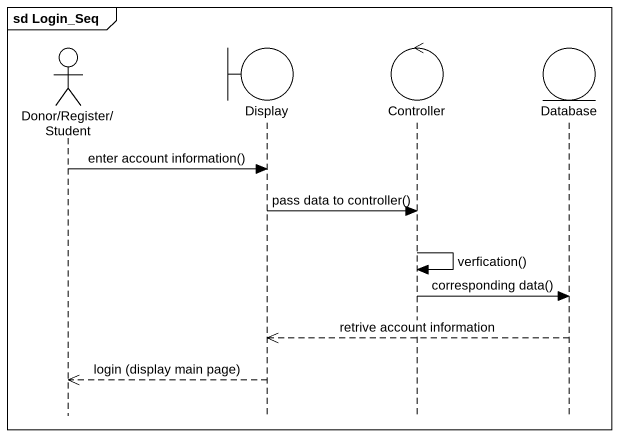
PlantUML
@startuml
mainframe sd Login_Seq
hide footbox
actor "Donor/Register/Student" as Donor_Register_Student
boundary Display
control Controller
entity "Database" as Database_

Donor_Register_Student -> Display : enter account information()
Display -> Controller : pass data to controller()
Controller -> Controller : verfication()
Controller -> Database_ : corresponding data()
Database_ -->> Display : retrive account information
Display -->> Donor_Register_Student : login (display main page)
@enduml
